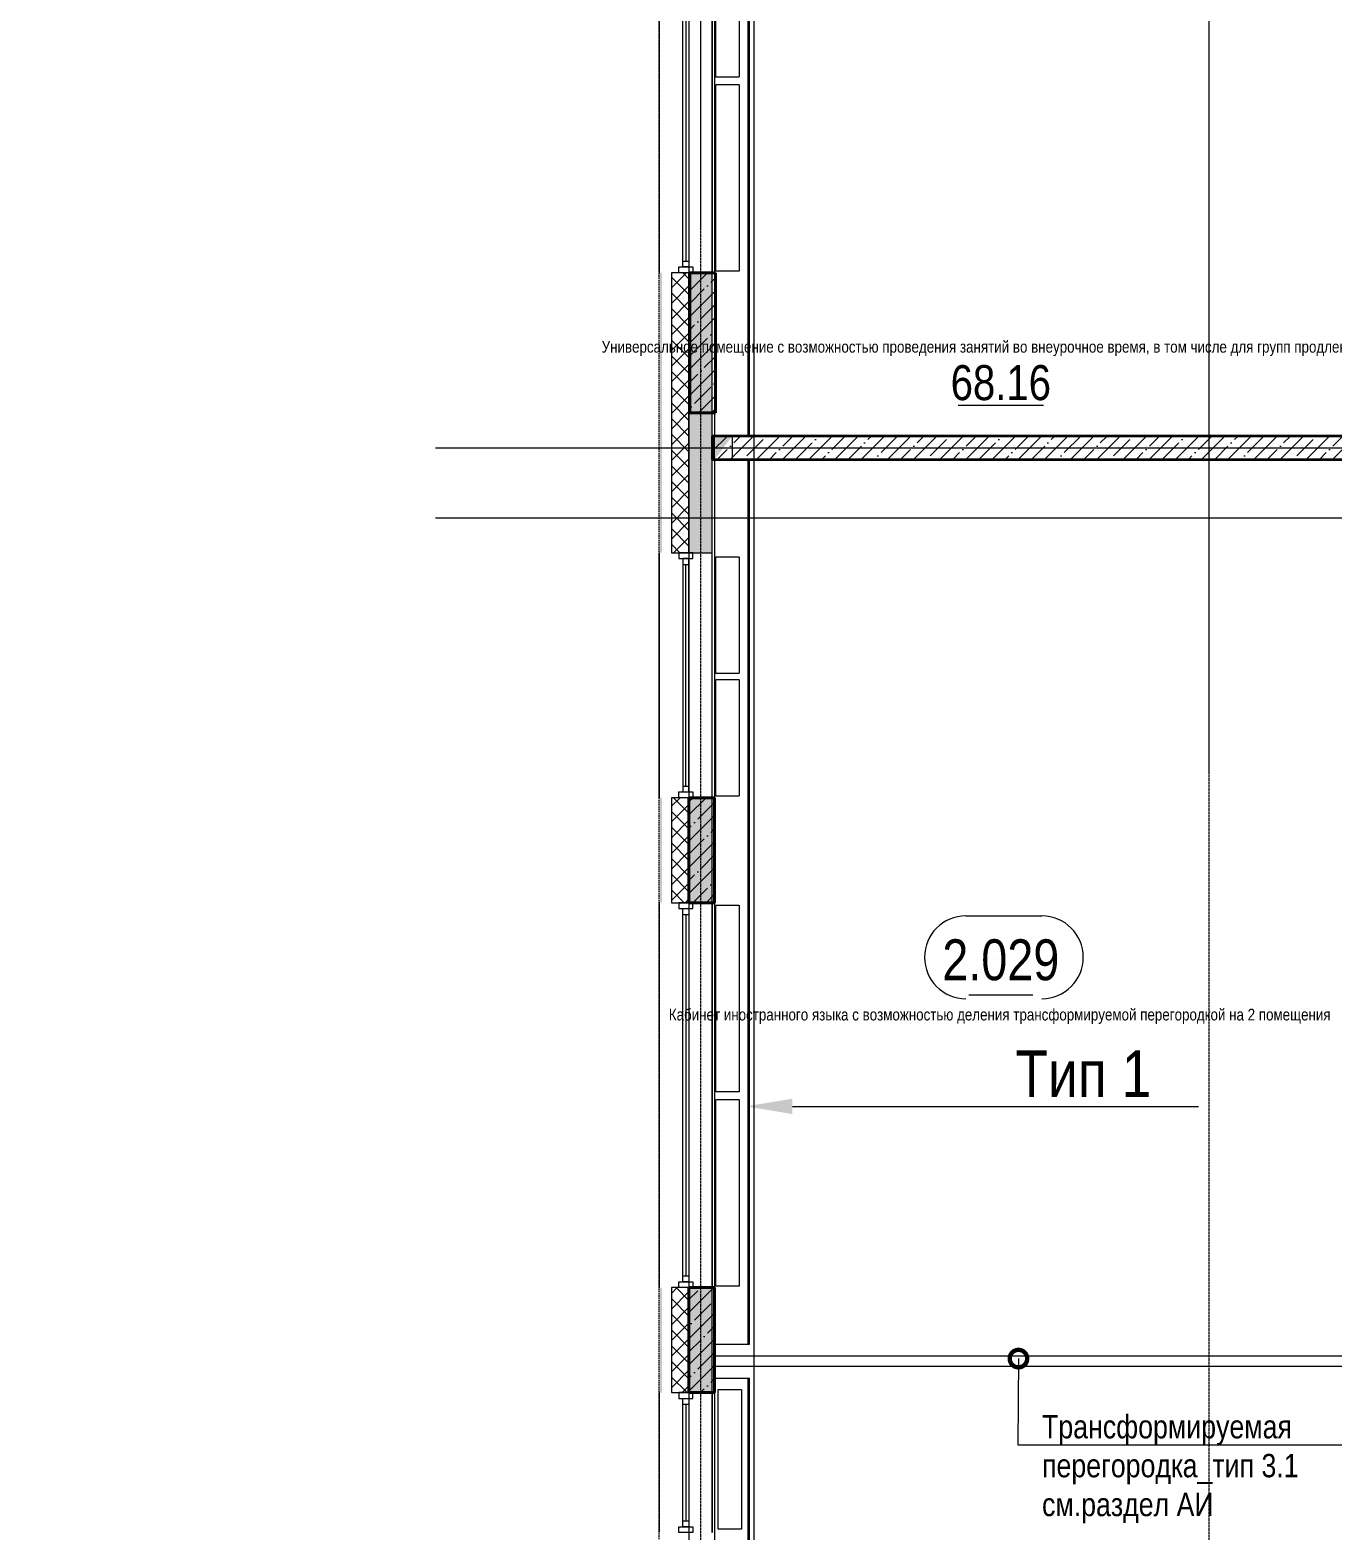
# Model space of a CAD drawing. Header units: millimetres. Extents: x -65509 to 912790, y 446 to 713294.
# Drawn here: x 182045 to 193217, y 154289 to 167156 of the extents above; entities that cross this region are included whole.
import ezdxf
from ezdxf import colors
from ezdxf.entities.mleader import LeaderData, LeaderLine
from ezdxf.enums import TextEntityAlignment as Align
from ezdxf.math import Vec2, Vec3

# ---------------------------------------------------------------- set-up
doc = ezdxf.new("R2010")
doc.units = ezdxf.units.MM
for name, pattern in [('ADSK_Невидимые', [5, 3, -2]), ('CENTER2', [28.575, 19.05, -3.175, 3.175, -3.175]), ('DASHED', [19.05, 12.7, -6.35]), ('HIDDEN2', [4.7625, 3.175, -1.5875])]:
    doc.linetypes.add(name, pattern=pattern)
doc.layers.get('Defpoints').update_dxf_attribs({"color": 250})
for name, color, linetype, lineweight in [('A-AREA', 250, 'Continuous', 15), ('A-Wall_Материал_Газоблок_Контур', 250, 'Continuous', 0), ('АР_Area', 250, 'Continuous', 5), ('АР_Колонны', 250, 'Continuous', 30), ('АР_Окна', 250, 'Continuous', 5), ('АР_площадь пом', 250, 'Continuous', 5), ('АР_Стены ЖБ', 250, 'Continuous', 35), ('АР_Стены ПЕНОблок', 250, 'Continuous', 20), ('АР_Утеплитель', 250, 'Continuous', 0), ('АР_Штриховка', 250, 'Continuous', 0), ('КМ_Фахверки', 250, 'Continuous', 25), ('ОВ_Отопление', 250, 'Continuous', 5), ('Размеры зашивки ГКЛ', 250, 'Continuous', 0), ('РД_Оси_100', 250, 'Continuous', 0), ('ТХ_Оборудование', 250, 'Continuous', 9)]:
    doc.layers.add(name, color=color, linetype=linetype, lineweight=lineweight)
doc.layers.add('АР_Делит', color=250, linetype='Continuous', lineweight=0, plot=False)
doc.layers.add('АР_Отопительные приборы', color=1, linetype='HIDDEN2', lineweight=0, true_color=0xff0000)
doc.layers.add('Зашивка радиаторов тип 1 (фанера и МДФ)', color=7, linetype='Continuous', lineweight=0, true_color=0x000085)
doc.styles.add('style1', font='ARIALN.TTF')
pattern_1 = [(45, (142195.16, 127275.07), (-112.2532, 112.2532), []), (45, (142307.41, 127275.07), (-112.2532, 112.2532), [198.4375, -39.6875, 0, -39.6875])]

# ---------------------------------------------------------------- blocks, each defined once
blk = doc.blocks.new('СОШ_2200_АР_ОСИ_М100_28.05.24')
at = {"layer": 'АР_Делит', "color": 5, "linetype": 'DASHED'}
blk.add_lwpolyline([(114955, 135155), (114955, -355), (93595.036, -355), (93595.036, 13855), (94145, 13855), (94145, 68320), (66055, 68320), (66055, 13857.73), (83455, 13857.73), (83455, -355), (45245, -355), (45245, 13145), (44695, 13145), (44695, 26755), (45245, 26755), (45245, 68320), (20455, 68320), (20455, 26755), (27955, 26755), (27955, 13145), (-355, 13145), (-355, 100855), (37145, 100855), (37145, 129155)], dxfattribs=at)
at = {"layer": 'РД_Оси_100', "linetype": 'CENTER2'}
blk.add_line((49960, -6155), (49960, 139938.679), dxfattribs=at)
for points in [[(45530, 139938.679), (45600, 139538.679), (45600, -6163.457)], [(46060, -6163.105), (46060, 139538.679), (46130, 139938.679)], [(43327.994, 36300), (71363.995, 36300)], [(43327.994, 35700), (71363.995, 35700)]]:
    blk.add_lwpolyline(points, dxfattribs=at)
blk = doc.blocks.new('otv_в_стене')
at = {"linetype": 'Continuous'}
blk.add_lwpolyline([(0, -1), (0, 0), (1, 0), (1, -1)], close=True, dxfattribs=at)
blk.add_solid([(0, -1), (0, 0), (0.5, -0.5), (1, 0)], dxfattribs=at)
blk = doc.blocks.new('_DotSmall')
at = {"color": 0, "linetype": 'ByBlock', "const_width": 0.5}
blk.add_lwpolyline([(-0.0625, 0, 1), (0.0625, 0, 1)], format="xyb", close=True, dxfattribs=at)
blk = doc.blocks.new('MOK-МаркаПомещения1')
at = {"layer": 'A-AREA', "color": 0}
blk.add_line((-3.65, -1.94), (3.65, -1.94), dxfattribs=at)
at = {"layer": 'A-AREA', "color": 0, "style": 'style1'}
blk.add_attdef('АР-ПОМЕЩЕНИЕ:ПЛОЩАДЬ', text='', height=3, dxfattribs=at).set_placement((0, 0), align=Align.MIDDLE)
at = {"layer": 'Defpoints', "style": 'style1', "flags": 8}
blk.add_attdef('АР-ПОМЕЩЕНИЕ:НАИМЕНОВАНИЕ', text='', height=1, dxfattribs=at).set_placement((0, 2.96), align=Align.MIDDLE)
blk = doc.blocks.new('MOK-МаркаПом_овал_ареал')
for p, q in [((-2.99, 3.76), (3.52, 3.76)), ((-2.75, -3), (2.75, -3))]:
    blk.add_line(p, q)
for centre, radius, start, end in [((-2.99, 0.21), 3.55, 90, 270), ((3.52, 0.21), 3.55, 270, 90), ((-7.41, 0), 7.16, 0, 0.001)]:
    blk.add_arc(centre, radius, start, end)
at = {"color": 0, "style": 'style1'}
blk.add_attdef('АР-ПОМЕЩЕНИЕ:НОМЕР', text='', height=3, dxfattribs=at).set_placement((0.26, 0), align=Align.MIDDLE)

msp = doc.modelspace()

# ---------------------------------------------------------------- hatches: boundary and pattern name
at = {"layer": 'АР_Штриховка', "linetype": 'Continuous', "lineweight": 0}
h = msp.add_hatch(dxfattribs=at)
h.set_pattern_fill('_U', color=256, style=0, pattern_type=0)
h.set_pattern_definition([(360, (142195.1574, 127275.0729), (-6e-17, 1), [])])
h.paths.add_polyline_path([(187440.157, 155475.073), (187465.157, 155475.073), (187465.157, 156375.073), (187440.157, 156375.073)], flags=0)
h.paths.add_polyline_path([(187440.157, 159675.073), (187465.157, 159675.073), (187465.157, 160575.073), (187440.157, 160575.073)], flags=0)
h.paths.add_polyline_path([(187440.157, 162675.073), (187465.157, 162675.073), (187465.157, 165075.073), (187440.157, 165075.073)], flags=0)
h.paths.add_polyline_path([(187440.157, 168375.073), (187465.157, 168375.073), (187465.157, 169275.073), (187440.157, 169275.073)], flags=0)
h.paths.add_polyline_path([(187440.157, 170475.073), (187465.157, 170475.073), (187465.157, 171375.073), (187440.157, 171375.073)], flags=0)
h.paths.add_polyline_path([(187440.157, 172575.073), (187465.157, 172575.073), (187465.157, 173775.073), (187440.157, 173775.073)], flags=0)
h.paths.add_polyline_path([(187440.157, 177075.073), (187465.157, 177075.073), (187465.157, 177975.073), (187440.157, 177975.073)], flags=0)
h.paths.add_polyline_path([(187440.157, 179175.073), (187465.157, 179175.073), (187465.157, 180075.073), (187440.157, 180075.073)], flags=0)
h.paths.add_polyline_path([(187440.157, 181275.073), (187465.157, 181275.073), (187465.157, 182075.073), (187440.157, 182075.073)], flags=0)
h = msp.add_hatch(dxfattribs=at)
h.set_pattern_fill('ANSI37', color=256, scale=30, style=0)
h.set_pattern_definition([(45, (142195.16, 127275.07), (-67.35192, 67.35192), []), (135, (142195.16, 127275.07), (-67.35192, -67.35192), [])])
h.paths.add_polyline_path([(187545.157, 155475.073), (187695.157, 155475.073), (187695.157, 156375.073), (187545.157, 156375.073)], flags=0)
h.paths.add_polyline_path([(187545.157, 159675.073), (187695.157, 159675.073), (187695.157, 160575.073), (187545.157, 160575.073)], flags=0)
h.paths.add_polyline_path([(187545.157, 162675.073), (187695.157, 162675.073), (187695.157, 165075.073), (187545.157, 165075.073)], flags=0)
h.paths.add_polyline_path([(187545.157, 168375.073), (187695.157, 168375.073), (187695.157, 169275.073), (187545.157, 169275.073)], flags=0)
h.paths.add_polyline_path([(187545.157, 170475.073), (187695.157, 170475.073), (187695.157, 171375.073), (187545.157, 171375.073)], flags=0)
h.paths.add_polyline_path([(187545.157, 172575.073), (187695.157, 172575.073), (187695.157, 173775.073), (187545.157, 173775.073)], flags=0)
h.paths.add_polyline_path([(187545.157, 177075.073), (187695.157, 177075.073), (187695.157, 177975.073), (187545.157, 177975.073)], flags=0)
h.paths.add_polyline_path([(187545.157, 179175.073), (187695.157, 179175.073), (187695.157, 180075.073), (187545.157, 180075.073)], flags=0)
h.paths.add_polyline_path([(187545.157, 181275.073), (187695.157, 181275.073), (187695.157, 182075.073), (187545.157, 182075.073)], flags=0)
h = msp.add_hatch(dxfattribs=at)
h.set_pattern_fill('AR-CONC', color=256, style=0)
h.set_pattern_definition([(50, (142195.16, 127275.07), (182.18467, -15.9391), [19.05, -209.55]), (355, (142195.16, 127275.07), (-35.2434, 191.05685), [15.24, -167.6406]), (100.45144, (142210.34, 127273.74), (146.94125, 175.11775), [16.19, -178.09024]), (46.1842, (142195.16, 127325.87), (271.07904, -42.0423), [28.575, -314.325]), (96.63556, (142217.75, 127322.37), (237.4041, 247.4261), [24.285, -267.1356]), (351.18415, (142195.16, 127325.87), (237.4041, 247.4261), [22.86, -251.4597]), (21, (142220.56, 127313.17), (151.6144, -102.2652), [19.05, -209.55]), (326, (142220.56, 127313.17), (61.80203, 184.18797), [15.24, -167.64]), (71.45144, (142233.2, 127304.65), (213.4164, 81.92277), [16.19, -178.08994]), (37.5, (142195.16, 127275.07), (3.088603, 84.55504), [0, -165.608, 0, -170.18, 0, -168.275]), (7.5, (142195.16, 127275.07), (66.81966, 100.18057), [0, -97.028, 0, -161.798, 0, -64.135]), (327.5, (142138.515, 127275.07), (135.590595, -5.728744), [0, -63.5, 0, -198.12, 0, -262.89]), (317.5, (142113.12, 127275.07), (148.12918, 25.4265), [0, -82.55, 0, -131.572, 0, -186.69])])
h.paths.add_polyline_path([(187695.157, 155475.073), (187895.157, 155475.073), (187895.157, 156375.073), (187695.157, 156375.073)], flags=0)
h.paths.add_polyline_path([(187695.157, 159675.073), (187895.157, 159675.073), (187895.157, 160575.073), (187695.157, 160575.073)], flags=0)
h.paths.add_polyline_path([(187695.157, 162675.073), (187895.157, 162675.073), (187895.157, 165075.073), (187695.157, 165075.073)], flags=0)
h.paths.add_polyline_path([(187695.157, 168375.073), (187895.157, 168375.073), (187895.157, 169275.073), (187695.157, 169275.073)], flags=0)
h.paths.add_polyline_path([(187695.157, 170475.073), (187895.157, 170475.073), (187895.157, 171375.073), (187695.157, 171375.073)], flags=0)
h.paths.add_polyline_path([(187695.157, 172575.073), (187895.157, 172575.073), (187895.157, 173775.073), (187695.157, 173775.073)], flags=0)
h.paths.add_polyline_path([(187695.157, 177075.073), (187895.157, 177075.073), (187895.157, 177975.073), (187695.157, 177975.073)], flags=0)
h.paths.add_polyline_path([(187695.157, 179175.073), (187895.157, 179175.073), (187895.157, 180075.073), (187695.157, 180075.073)], flags=0)
h.paths.add_polyline_path([(187695.157, 181275.073), (187895.157, 181275.073), (187895.157, 182075.073), (187695.157, 182075.073)], flags=0)
at = {"layer": 'АР_Штриховка', "linetype": 'Continuous', "lineweight": 5}
h = msp.add_hatch(dxfattribs=at)
h.set_pattern_fill('ANSI35', color=256, scale=25, style=0)
h.set_pattern_definition(pattern_1)
h.paths.add_polyline_path([(187701.635, 163875.073), (187921.635, 163875.073), (187921.635, 165075.073), (187701.635, 165075.073)], flags=0)
h = msp.add_hatch(dxfattribs=at)
h.set_pattern_fill('ANSI35', color=256, scale=25, style=0)
h.set_pattern_definition(pattern_1)
h.paths.add_polyline_path([(187895.157, 163675.073), (187895.157, 163475.073), (195485.157, 163475.073), (195485.157, 163675.073)], flags=0)
h = msp.add_hatch(dxfattribs=at)
h.set_pattern_fill('ANSI35', color=256, scale=25, style=0)
h.set_pattern_definition(pattern_1)
h.paths.add_polyline_path([(187695.157, 159675.073), (187915.157, 159675.073), (187915.157, 160575.073), (187695.157, 160575.073)], flags=0)
h = msp.add_hatch(dxfattribs=at)
h.set_pattern_fill('ANSI35', color=256, scale=25, style=0)
h.set_pattern_definition(pattern_1)
h.paths.add_polyline_path([(187695.157, 155475.073), (187915.157, 155475.073), (187915.157, 156375.073), (187695.157, 156375.073)], flags=0)

# ---------------------------------------------------------------- linework, layer by layer
at = {"layer": 'A-Wall_Материал_Газоблок_Контур', "linetype": 'Continuous', "lineweight": 0}
for p, q in [((187440.157, 168375.073), (187440.157, 165075.073)), ((187895.157, 165075.073), (187895.157, 168375.073)), ((187440.157, 162675.073), (187440.157, 160575.073)), ((187895.157, 160575.073), (187895.157, 162675.073)), ((187440.157, 159675.073), (187440.157, 156375.073)), ((187895.157, 156375.073), (187895.157, 159675.073)), ((187440.157, 155475.073), (187440.157, 154275.073)), ((187895.157, 154275.073), (187895.157, 155475.073))]:
    msp.add_line(p, q, dxfattribs=at)
at = {"layer": 'АР_Колонны', "linetype": 'HIDDEN2', "lineweight": 25}
for p, q in [((187701.635, 165075.073), (187921.635, 165075.073)), ((187701.635, 163875.073), (187701.635, 165075.073)), ((187921.635, 165075.073), (187921.635, 163875.073)), ((187921.635, 163875.073), (187701.635, 163875.073)), ((187695.157, 160575.073), (187915.157, 160575.073)), ((187695.157, 159675.073), (187695.157, 160575.073)), ((187915.157, 160575.073), (187915.157, 159675.073)), ((187915.157, 159675.073), (187695.157, 159675.073)), ((187695.157, 156375.073), (187915.157, 156375.073)), ((187695.157, 155475.073), (187695.157, 156375.073)), ((187915.157, 156375.073), (187915.157, 155475.073)), ((187915.157, 155475.073), (187695.157, 155475.073))]:
    msp.add_line(p, q, dxfattribs=at)
at = {"layer": 'АР_Колонны', "linetype": 'Continuous', "lineweight": 35}
for p, q in [((187701.635, 165075.073), (187921.635, 165075.073)), ((187701.635, 163875.073), (187701.635, 165075.073)), ((187921.635, 163875.073), (187921.635, 165075.073)), ((187701.635, 163875.073), (187921.635, 163875.073)), ((187695.157, 160575.073), (187915.157, 160575.073)), ((187695.157, 159675.073), (187695.157, 160575.073)), ((187915.157, 159675.073), (187915.157, 160575.073)), ((187695.157, 159675.073), (187915.157, 159675.073)), ((187695.157, 156375.073), (187915.157, 156375.073)), ((187695.157, 155475.073), (187695.157, 156375.073)), ((187915.157, 155475.073), (187915.157, 156375.073)), ((187695.157, 155475.073), (187915.157, 155475.073))]:
    msp.add_line(p, q, dxfattribs=at)
at = {"layer": 'АР_Окна', "linetype": 'Continuous', "lineweight": 5}
for p, q in [((187440.157, 168375.073), (187440.157, 165075.073)), ((187895.157, 168375.073), (187895.157, 165075.073)), ((187667.657, 168275.073), (187667.657, 165175.073)), ((187642.657, 165175.073), (187692.657, 165175.073)), ((187440.157, 160575.073), (187440.157, 162675.073)), ((187895.157, 160575.073), (187895.157, 162675.073)), ((187642.657, 162575.073), (187692.657, 162575.073)), ((187667.657, 160675.073), (187667.657, 162575.073)), ((187642.657, 160675.073), (187692.657, 160675.073)), ((187440.157, 159675.073), (187440.157, 156375.073)), ((187642.657, 159575.073), (187692.657, 159575.073)), ((187667.657, 159575.073), (187667.657, 156475.073)), ((187895.157, 159675.073), (187895.157, 156375.073)), ((187642.657, 156475.073), (187692.657, 156475.073)), ((187440.157, 155475.073), (187440.157, 154275.073)), ((187895.157, 155475.073), (187895.157, 154275.073)), ((187642.657, 155375.073), (187692.657, 155375.073)), ((187667.657, 155375.073), (187667.657, 154375.073)), ((187642.657, 154375.073), (187692.657, 154375.073))]:
    msp.add_line(p, q, dxfattribs=at)
for points in [[(187642.657, 168325.073), (187692.657, 168325.073), (187692.657, 165125.073), (187642.657, 165125.073)], [(187727.657, 165125.073), (187727.657, 165075.073), (187607.657, 165075.073), (187607.657, 165125.073)], [(187727.657, 162625.073), (187727.657, 162675.073), (187607.657, 162675.073), (187607.657, 162625.073)], [(187642.657, 160625.073), (187692.657, 160625.073), (187692.657, 162625.073), (187642.657, 162625.073)], [(187727.657, 160625.073), (187727.657, 160575.073), (187607.657, 160575.073), (187607.657, 160625.073)], [(187727.657, 159625.073), (187727.657, 159675.073), (187607.657, 159675.073), (187607.657, 159625.073)], [(187642.657, 159625.073), (187692.657, 159625.073), (187692.657, 156425.073), (187642.657, 156425.073)], [(187727.657, 156425.073), (187727.657, 156375.073), (187607.657, 156375.073), (187607.657, 156425.073)], [(187727.657, 155425.073), (187727.657, 155475.073), (187607.657, 155475.073), (187607.657, 155425.073)], [(187642.657, 155425.073), (187692.657, 155425.073), (187692.657, 154325.073), (187642.657, 154325.073)], [(187727.657, 154325.073), (187727.657, 154275.073), (187607.657, 154275.073), (187607.657, 154325.073)]]:
    msp.add_lwpolyline(points, close=True, dxfattribs=at)
at = {"layer": 'АР_Отопительные приборы'}
for points in [[(187925.157, 168353.081), (188125.157, 168353.081), (188125.157, 166753.081), (187925.157, 166753.081)], [(187925.157, 166687.848), (188125.157, 166687.848), (188125.157, 165087.848), (187925.157, 165087.848)], [(187925.157, 162640.037), (188125.157, 162640.037), (188125.157, 161640.037), (187925.157, 161640.037)], [(187925.157, 161588.345), (188125.157, 161588.345), (188125.157, 160588.345), (187925.157, 160588.345)], [(187925.157, 159653.081), (188125.157, 159653.081), (188125.157, 158053.081), (187925.157, 158053.081)], [(187925.157, 157987.848), (188125.157, 157987.848), (188125.157, 156387.848), (187925.157, 156387.848)], [(187945.157, 155503.458), (188145.157, 155503.458), (188145.157, 154303.458), (187945.157, 154303.458)]]:
    msp.add_lwpolyline(points, close=True, dxfattribs=at)
at = {"layer": 'АР_Стены ЖБ', "linetype": 'Continuous', "lineweight": 40}
for p, q in [((187921.635, 165075.073), (187701.635, 165075.073)), ((187701.635, 165075.073), (187701.635, 163875.073)), ((187921.635, 163875.073), (187921.635, 165075.073)), ((187701.635, 163875.073), (187921.635, 163875.073)), ((187915.157, 160575.073), (187695.157, 160575.073)), ((187695.157, 160575.073), (187695.157, 159675.073)), ((187915.157, 159675.073), (187915.157, 160575.073)), ((187695.157, 159675.073), (187915.157, 159675.073)), ((187915.157, 156375.073), (187695.157, 156375.073)), ((187695.157, 156375.073), (187695.157, 155475.073)), ((187915.157, 155475.073), (187915.157, 156375.073)), ((187695.157, 155475.073), (187915.157, 155475.073))]:
    msp.add_line(p, q, dxfattribs=at)
at = {"layer": 'АР_Стены ЖБ', "linetype": 'Continuous', "lineweight": 35}
for p, q in [((187895.157, 163675.073), (187895.157, 163475.073)), ((195485.157, 163675.073), (187895.157, 163675.073)), ((187895.157, 163475.073), (195485.157, 163475.073))]:
    msp.add_line(p, q, dxfattribs=at)
at = {"layer": 'АР_Стены ПЕНОблок', "linetype": 'Continuous', "lineweight": 20}
for p, q in [((187895.157, 165075.073), (187695.157, 165075.073)), ((187695.157, 165075.073), (187695.157, 162675.073)), ((187895.157, 162675.073), (187895.157, 165075.073)), ((187695.157, 162675.073), (187895.157, 162675.073)), ((187895.157, 160575.073), (187695.157, 160575.073)), ((187695.157, 160575.073), (187695.157, 159675.073)), ((187895.157, 159675.073), (187895.157, 160575.073)), ((187695.157, 159675.073), (187895.157, 159675.073)), ((187895.157, 156375.073), (187695.157, 156375.073)), ((187695.157, 156375.073), (187695.157, 155475.073)), ((187895.157, 155475.073), (187895.157, 156375.073)), ((187695.157, 155475.073), (187895.157, 155475.073))]:
    msp.add_line(p, q, dxfattribs=at)
at = {"layer": 'АР_Утеплитель', "linetype": 'Continuous', "lineweight": 0}
for p, q in [((187695.157, 165075.073), (187545.157, 165075.073)), ((187545.157, 165075.073), (187545.157, 162675.073)), ((187695.157, 162675.073), (187695.157, 165075.073)), ((187545.157, 162675.073), (187695.157, 162675.073)), ((187695.157, 160575.073), (187545.157, 160575.073)), ((187545.157, 160575.073), (187545.157, 159675.073)), ((187695.157, 159675.073), (187695.157, 160575.073)), ((187545.157, 159675.073), (187695.157, 159675.073)), ((187695.157, 156375.073), (187545.157, 156375.073)), ((187545.157, 156375.073), (187545.157, 155475.073)), ((187695.157, 155475.073), (187695.157, 156375.073)), ((187545.157, 155475.073), (187695.157, 155475.073))]:
    msp.add_line(p, q, dxfattribs=at)
at = {"layer": 'Зашивка радиаторов тип 1 (фанера и МДФ)', "linetype": 'Continuous', "lineweight": 0}
for p, q in [((187915.157, 172775.077), (187915.044, 163675.068)), ((188202.544, 163675.065), (188202.657, 172775.073)), ((188202.657, 172775.073), (188202.544, 163675.065)), ((188215.044, 163675.064), (188215.157, 172775.073)), ((187915.044, 163675.068), (188215.044, 163675.064)), ((187915.157, 163475.077), (187915.044, 155889.608)), ((187915.157, 163475.077), (188215.157, 163475.072)), ((188202.544, 155889.603), (188202.657, 163475.072)), ((188202.657, 163475.072), (188202.544, 155889.603)), ((188215.044, 155889.603), (188215.157, 163475.072)), ((187915.044, 155889.608), (188215.044, 155889.603)), ((187915.044, 155600.538), (188215.044, 155600.543)), ((187915.044, 155600.538), (187915.15, 148685.086)), ((188202.65, 148685.09), (188202.544, 155600.542)), ((188202.544, 155600.542), (188202.65, 148685.09)), ((188215.15, 148685.091), (188215.044, 155600.543))]:
    msp.add_line(p, q, dxfattribs=at)
at = {"layer": 'КМ_Фахверки', "lineweight": 5}
msp.add_lwpolyline([(212895.157, 195850.073), (236595.157, 195849.49), (236595.157, 127175.073), (256895.157, 127175.073), (256895.126, 262175.073), (215195.161, 262175.073), (215195.161, 256175.073), (179595.157, 256175.073), (179595.157, 227875.073), (142095.157, 227875.073), (142095.157, 140675.073), (169895.157, 140675.073), (169895.157, 153775.073), (162395.157, 153775.073), (162395.157, 195850.073), (187695.157, 195850.073), (187695.157, 127175.073), (225395.157, 127175.073), (225395.157, 140875.073), (207995.156, 140875.08), (207995.156, 195850.073), (212896.745, 195850.073)], dxfattribs=at)
at = {"layer": 'ТХ_Оборудование', "linetype": 'ADSK_Невидимые', "elevation": 400000}
msp.add_lwpolyline([(187915.157, 155790.073), (195065.157, 155790.073), (195065.157, 155700.073), (187915.157, 155700.073)], close=True, dxfattribs=at)

# ---------------------------------------------------------------- block references
at = {"layer": 'АР_Area', "linetype": 'Continuous', "lineweight": 5}
ref = msp.add_blockref('MOK-МаркаПом_овал_ареал', (190368.646, 159185.932), dxfattribs=dict(at, xscale=100, yscale=100, zscale=100))
ref.add_attrib('АР-ПОМЕЩЕНИЕ:НОМЕР', '2.029', dxfattribs={"layer": '0', "color": 0, "height": 350, "style": 'style1'}).set_placement((190368.646, 159185.932), align=Align.MIDDLE)
ref.add_attrib('АР-ПОМЕЩЕНИЕ:НАИМЕНОВАНИЕ', 'Кабинет иностранного языка с возможностью деления трансформируемой перегородкой на 2 помещения', dxfattribs={"layer": 'Defpoints', "color": 2, "height": 100, "style": 'style1'}).set_placement((190359.23, 158704.539), align=Align.MIDDLE)
at = {"layer": 'АР_площадь пом', "linetype": 'Continuous', "lineweight": 5}
ref = msp.add_blockref('MOK-МаркаПомещения1', (190368.732, 164133.763), dxfattribs=dict(at, xscale=100, yscale=100, zscale=100))
ref.add_attrib('АР-ПОМЕЩЕНИЕ:НАИМЕНОВАНИЕ', 'Универсальное помещение с возможностью проведения занятий во внеурочное время, в том числе для групп продленного дня', dxfattribs={"layer": 'Defpoints', "height": 100, "style": 'style1'}).set_placement((190368.732, 164429.326), align=Align.MIDDLE)
ref.add_attrib('АР-ПОМЕЩЕНИЕ:ПЛОЩАДЬ', '68.16', dxfattribs={"layer": 'A-AREA', "color": 0, "height": 300, "style": 'style1'}).set_placement((190368.732, 164133.763), align=Align.MIDDLE)
at = {"layer": 'ОВ_Отопление', "xscale": 150, "yscale": 200}
msp.add_blockref('otv_в_стене', (187915.158, 163675.068), dxfattribs=at)
at = {"layer": 'РД_Оси_100'}
msp.add_blockref('СОШ_2200_АР_ОСИ_М100_28.05.24', (142195.157, 127275.073), dxfattribs=at)

# ---------------------------------------------------------------- leaders
at = {"layer": 'Размеры зашивки ГКЛ'}
ml = msp.add_multileader_mtext('Standard', dxfattribs=at)
ml.set_content('\\pxsm1;Тип 1 ', color=(0, 0, 138), style='style1')
ml.set_leader_properties(color=256, linetype='ByLayer', lineweight=9)
ml.build(insert=Vec2(0, 0))
ml.multileader.update_dxf_attribs({"has_dogleg": 0, "text_left_attachment_type": 6, "text_right_attachment_type": 6, "text_bottom_attachment_type": 10, "dogleg_length": 25, "arrow_head_size": 400})
ctx = ml.context
ctx.base_point, ctx.char_height, ctx.arrow_head_size, ctx.landing_gap_size, ctx.plane_origin = Vec3(190443.423, 157929.165), 400, 400, 50, Vec3(182387.42, 164899.729)
ctx.left_attachment, ctx.right_attachment, ctx.top_attachment = 6, 6, 10
notes = []
notes.append((ctx, [(0, (1, 1, 0), (190418.423, 157929.165), (1, 0), 25, [(1, [(188181.552, 157929.165)], 0, [])])]))
ctx.mtext.insert, ctx.mtext.width, ctx.mtext.defined_height, ctx.mtext.line_spacing_factor, ctx.mtext.flow_direction = Vec3(190493.423, 158409.165), 1668.44707, 600, 0.3, 5
at = {"layer": 'ТХ_Оборудование'}
ml = msp.add_multileader_mtext('Standard', dxfattribs=at)
ml.set_content('\\pxsm1;Трансформируемая перегородка_тип 3.1 см.раздел АИ ', color=256, style='style1')
ml.set_leader_properties(color=256, linetype='ByLayer', lineweight=9)
ml.set_arrow_properties(name='DOTSMALL')
ml.build(insert=Vec2(0, 0))
ml.multileader.update_dxf_attribs({"text_left_attachment_type": 6, "text_right_attachment_type": 6, "text_bottom_attachment_type": 10, "dogleg_length": 25, "arrow_head_size": 300})
ctx = ml.context
ctx.base_point, ctx.char_height, ctx.arrow_head_size, ctx.landing_gap_size, ctx.plane_origin = Vec3(190672.001, 155027.614), 200, 300, 50, Vec3(181580.663, 158490.318)
ctx.left_attachment, ctx.right_attachment, ctx.top_attachment = 6, 6, 10
notes.append((ctx, [(0, (1, 1, 0), (190513.991, 155027.614), (1, 0), 158.01, [(1, [(190519.935, 155766.951)], 0, [])])]))
ctx.mtext.insert, ctx.mtext.width, ctx.mtext.defined_height, ctx.mtext.line_spacing_factor, ctx.mtext.flow_direction = Vec3(190722.001, 155283.139), 2672.40951, 2067.07, 0.3, 5
for ctx, leaders in notes:
    for number, flags, end, landing, length, lines in leaders:
        leader = LeaderData()
        leader.index, (leader.has_last_leader_line, leader.has_dogleg_vector, leader.attachment_direction) = number, flags
        leader.last_leader_point, leader.dogleg_vector, leader.dogleg_length = Vec3(end), Vec3(landing), length
        for number, points, colour, breaks in lines:
            line = LeaderLine()
            line.index, line.vertices, line.color, line.breaks = number, Vec3.list(points), colors.encode_raw_color(colour), breaks
            leader.lines.append(line)
        ctx.leaders.append(leader)

doc.saveas('drawing.dxf')
